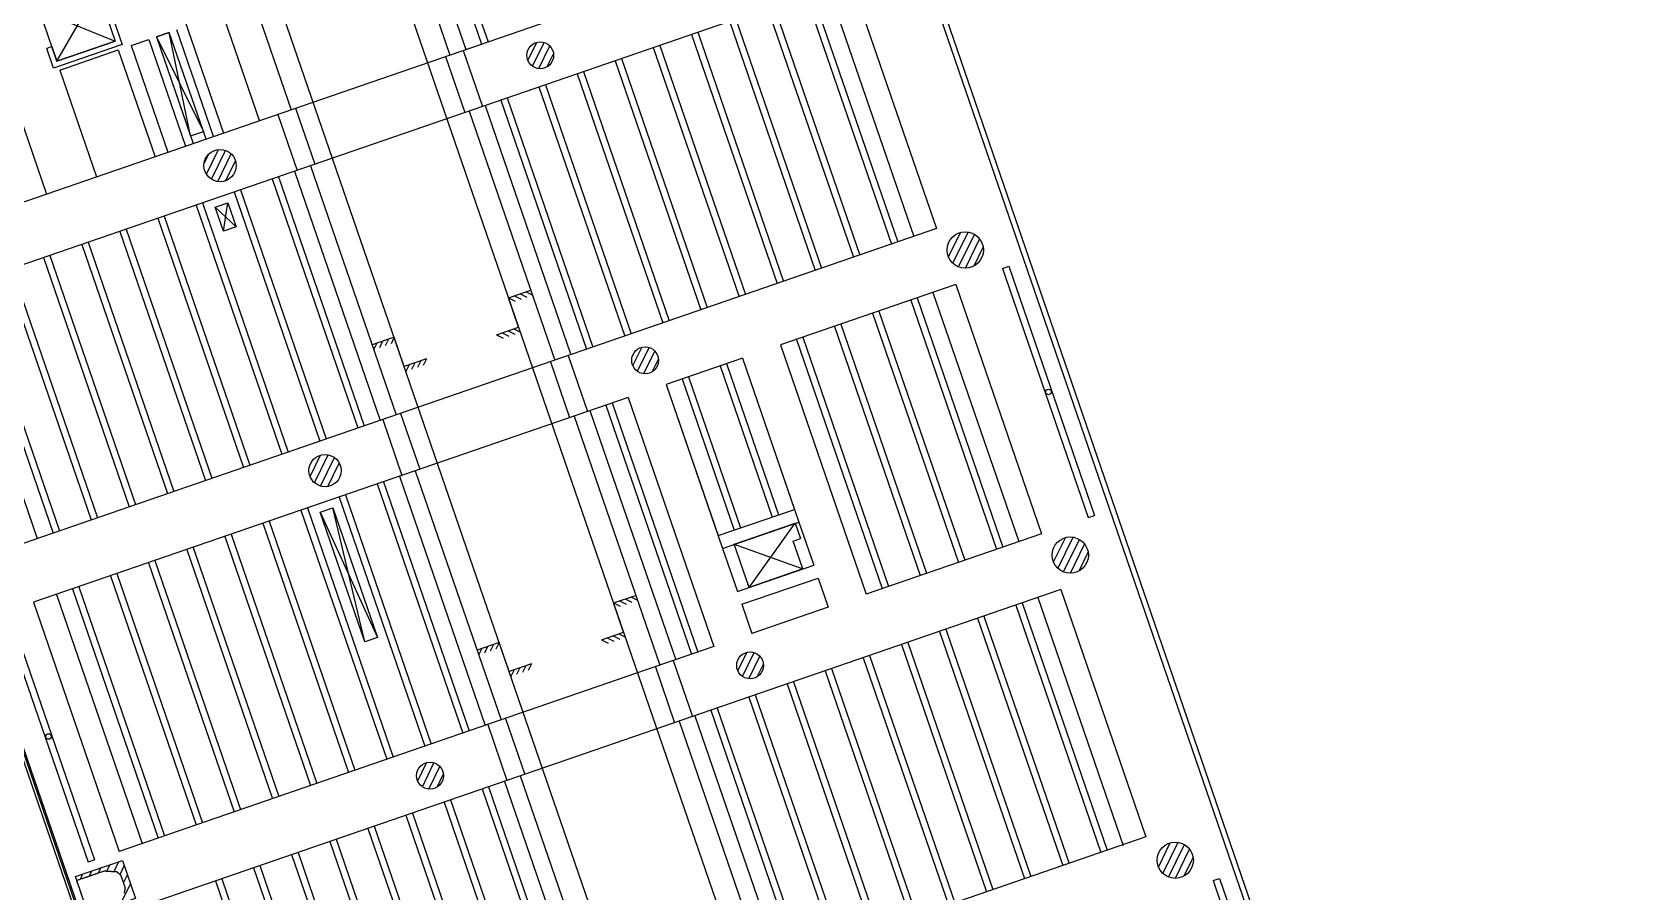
# Model space of a CAD drawing. Extents: x 809435 to 809704, y 818709 to 819364.
# Drawn here: x 809466.3 to 809526.1, y 819268.2 to 819300.2 of the extents above; entities that cross this region are included whole.
import ezdxf

# ---------------------------------------------------------------- set-up
doc = ezdxf.new("R2010")
doc.units = 0
for name, color, linetype in [('Lift', 7, 'Continuous'), ('MAJ025__', 7, 'Continuous'), ('MAJ317__', 7, 'Continuous'), ('MMH280__', 7, 'Continuous'), ('MMH281__', 7, 'Continuous'), ('MMH281_U', 7, 'Continuous'), ('MMH282__', 7, 'Continuous'), ('MMH283__', 7, 'Continuous'), ('MMH_050_General_Symbols_(Grouped)', 7, 'Continuous')]:
    doc.layers.add(name, color=color, linetype=linetype)

msp = doc.modelspace()

# ---------------------------------------------------------------- linework, layer by layer
at = {"layer": 'Lift'}
for p, q in [((809434.718, 819363.791), (809486.898, 819212.251)), ((809434.941, 819363.604), (809472.739, 819253.832)), ((809482.501, 819352.396), (809526.108, 819225.752))]:
    msp.add_line(p, q, dxfattribs=at)
at = {"layer": 'MAJ025__'}
for centre in [(809504.1, 819286.814), (809466.884, 819273.999)]:
    msp.add_circle(centre, 0.104, dxfattribs=at)
at = {"layer": 'MAJ317__'}
for p, q in [((809484.006, 819290.312), (809484.832, 819290.596)), ((809484.38, 819289.224), (809484.006, 819290.312)), ((809484.006, 819290.312), (809484.254, 819290.191)), ((809484.222, 819290.386), (809484.47, 819290.265)), ((809484.439, 819290.461), (809484.687, 819290.34)), ((809484.655, 819290.535), (809484.903, 819290.415)), ((809479.751, 819288.847), (809478.925, 819288.562)), ((809479.751, 819288.847), (809479.63, 819288.599)), ((809480.126, 819287.759), (809479.751, 819288.847)), ((809483.554, 819288.94), (809484.38, 819289.224)), ((809483.554, 819288.94), (809483.802, 819288.819)), ((809483.771, 819289.014), (809484.019, 819288.893)), ((809483.986, 819289.088), (809484.234, 819288.968)), ((809484.203, 819289.163), (809484.451, 819289.042)), ((809479.102, 819288.623), (809478.981, 819288.375)), ((809479.318, 819288.698), (809479.197, 819288.45)), ((809479.535, 819288.772), (809479.414, 819288.524)), ((809480.952, 819288.044), (809480.126, 819287.759)), ((809480.303, 819287.82), (809480.182, 819287.573)), ((809480.52, 819287.895), (809480.399, 819287.647)), ((809480.736, 819287.969), (809480.614, 819287.721)), ((809480.952, 819288.044), (809480.831, 819287.796)), ((809487.913, 819278.966), (809488.739, 819279.25)), ((809488.287, 819277.878), (809487.913, 819278.966)), ((809487.913, 819278.966), (809488.161, 819278.845)), ((809488.129, 819279.04), (809488.377, 819278.919)), ((809488.346, 819279.115), (809488.594, 819278.994)), ((809488.562, 819279.189), (809488.81, 819279.068)), ((809483.658, 819277.501), (809482.832, 819277.216)), ((809483.658, 819277.501), (809483.537, 819277.253)), ((809484.032, 819276.413), (809483.658, 819277.501)), ((809487.461, 819277.594), (809488.287, 819277.878)), ((809487.461, 819277.594), (809487.709, 819277.473)), ((809487.678, 819277.668), (809487.926, 819277.547)), ((809487.893, 819277.742), (809488.141, 819277.621)), ((809488.109, 819277.817), (809488.357, 819277.696)), ((809483.008, 819277.277), (809482.888, 819277.029)), ((809483.225, 819277.351), (809483.104, 819277.104)), ((809483.441, 819277.426), (809483.321, 819277.178)), ((809484.859, 819276.698), (809484.032, 819276.413)), ((809484.21, 819276.474), (809484.089, 819276.227)), ((809484.427, 819276.549), (809484.306, 819276.301)), ((809484.642, 819276.623), (809484.521, 819276.375)), ((809484.859, 819276.698), (809484.738, 819276.45))]:
    msp.add_line(p, q, dxfattribs=at)
at = {"layer": 'MMH280__'}
for p, q in [((809501.002, 819292.093), (809501.001, 819292.093)), ((809501.002, 819292.093), (809501.001, 819292.093)), ((809492.407, 819281.148), (809494.676, 819281.93)), ((809494.676, 819281.93), (809494.871, 819281.362)), ((809492.96, 819279.541), (809492.407, 819281.148)), ((809504.909, 819280.746), (809504.908, 819280.747)), ((809504.909, 819280.746), (809504.908, 819280.747)), ((809494.96, 819280.23), (809492.96, 819279.541)), ((809508.815, 819269.4), (809508.815, 819269.401)), ((809508.815, 819269.4), (809508.815, 819269.401))]:
    msp.add_line(p, q, dxfattribs=at)
for points in [[(809466.543, 819301.005), (809468.718, 819301.754), (809469.369, 819299.863), (809467.195, 819299.114)], [(809472.174, 819296.339), (809472.647, 819296.502), (809471.377, 819300.189), (809470.905, 819300.026)], [(809473.868, 819292.956), (809473.395, 819292.793), (809473.086, 819293.691), (809473.559, 819293.854)], [(809479.126, 819277.686), (809478.653, 819277.523), (809476.993, 819282.345), (809477.466, 819282.508)]]:
    msp.add_lwpolyline(points, close=True, dxfattribs=at)
msp.add_lwpolyline([(809494.96, 819280.23), (809494.602, 819281.27), (809494.871, 819281.362)], dxfattribs=at)
at = {"layer": 'MMH281__'}
for points in [[(809467.933, 819268.649), (809468.273, 819268.767), (809468.613, 819268.884), (809468.954, 819269.001)], [(809468.324, 819267.515), (809468.193, 819267.893), (809468.063, 819268.271), (809467.933, 819268.649)], [(809468.954, 819269.001), (809469.11, 819268.992), (809469.267, 819268.982), (809469.424, 819268.973)], [(809469.424, 819268.973), (809469.473, 819268.93), (809469.522, 819268.887), (809469.572, 819268.843)], [(809469.572, 819268.843), (809469.626, 819268.686), (809469.68, 819268.528), (809469.734, 819268.371)], [(809469.734, 819268.371), (809469.722, 819268.306), (809469.71, 819268.242), (809469.698, 819268.178)]]:
    msp.add_open_spline(points, degree=2, dxfattribs=at)
at = {"layer": 'MMH281_U'}
for p, q in [((809484.723, 819299.141), (809485.053, 819299.818)), ((809484.897, 819298.928), (809485.329, 819299.812)), ((809485.133, 819298.841), (809485.543, 819299.682)), ((809485.447, 819298.915), (809485.677, 819299.386)), ((809472.675, 819295.308), (809472.847, 819295.662)), ((809472.762, 819294.917), (809473.207, 819295.829)), ((809472.948, 819294.728), (809473.47, 819295.799)), ((809473.185, 819294.642), (809473.683, 819295.665)), ((809473.478, 819294.673), (809473.84, 819295.416)), ((809500.38, 819291.838), (809500.82, 819292.741)), ((809500.542, 819291.599), (809501.107, 819292.758)), ((809500.755, 819291.466), (809501.344, 819292.674)), ((809501.011, 819291.42), (809501.538, 819292.501)), ((809501.33, 819291.506), (809501.668, 819292.198)), ((809488.63, 819287.794), (809488.96, 819288.472)), ((809488.804, 819287.582), (809489.235, 819288.466)), ((809489.04, 819287.495), (809489.45, 819288.336)), ((809489.354, 819287.568), (809489.584, 819288.04)), ((809476.621, 819283.665), (809477.01, 819284.463)), ((809476.786, 819283.433), (809477.294, 819284.475)), ((809477.007, 819283.315), (809477.523, 819284.374)), ((809477.276, 819283.298), (809477.703, 819284.172)), ((809477.709, 819283.615), (809477.71, 819283.616)), ((809504.287, 819280.492), (809504.727, 819281.395)), ((809504.448, 819280.253), (809505.014, 819281.412)), ((809504.662, 819280.12), (809505.251, 819281.328)), ((809504.917, 819280.074), (809505.444, 819281.155)), ((809505.237, 819280.159), (809505.575, 819280.852)), ((809492.536, 819276.448), (809492.867, 819277.125)), ((809492.711, 819276.236), (809493.142, 819277.12)), ((809492.947, 819276.149), (809493.357, 819276.99)), ((809493.261, 819276.222), (809493.491, 819276.694)), ((809480.623, 819272.346), (809480.953, 819273.023)), ((809480.798, 819272.134), (809481.229, 819273.018)), ((809481.033, 819272.047), (809481.443, 819272.888)), ((809481.347, 819272.12), (809481.577, 819272.592)), ((809508.193, 819269.146), (809508.634, 819270.048)), ((809508.355, 819268.907), (809508.92, 819270.066)), ((809508.569, 819268.774), (809509.158, 819269.982)), ((809508.824, 819268.728), (809509.351, 819269.809)), ((809468.74, 819268.927), (809468.833, 819269.118)), ((809469.051, 819268.995), (809469.167, 819269.233)), ((809469.322, 819268.979), (809469.502, 819269.348)), ((809469.545, 819268.867), (809469.703, 819269.191)), ((809509.144, 819268.813), (809509.482, 819269.506)), ((809468.071, 819268.697), (809468.164, 819268.888)), ((809468.406, 819268.812), (809468.499, 819269.003)), ((809469.574, 819267.787), (809469.933, 819268.522)), ((809469.671, 819268.555), (809469.818, 819268.857))]:
    msp.add_line(p, q, dxfattribs=at)
msp.add_lwpolyline([(809467.884, 819268.791), (809469.633, 819269.393), (809470.122, 819267.975), (809468.372, 819267.373)], close=True, dxfattribs=at)
for centre, radius in [((809485.182, 819299.337), 0.5), ((809473.268, 819295.235), 0.6), ((809501.002, 819292.093), 0.675), ((809489.089, 819287.991), 0.5), ((809477.175, 819283.889), 0.6), ((809504.909, 819280.747), 0.675), ((809492.995, 819276.644), 0.5), ((809481.082, 819272.542), 0.5), ((809508.816, 819269.4), 0.675)]:
    msp.add_circle(centre, radius, dxfattribs=at)
at = {"layer": 'MMH282__'}
for p, q in [((809434.834, 819363.763), (809472.692, 819253.815)), ((809482.271, 819352.451), (809519.432, 819244.527)), ((809478.631, 819308.609), (809481.822, 819299.343)), ((809479.813, 819309.016), (809483.004, 819299.75)), ((809480.049, 819309.098), (809483.24, 819299.832)), ((809472.722, 819306.575), (809475.912, 819297.309)), ((809470.202, 819305.707), (809473.392, 819296.441)), ((809474.74, 819296.905), (809471.549, 819306.171)), ((809496.028, 819304.235), (809461.706, 819292.417)), ((809463.621, 819303.441), (809466.812, 819294.175)), ((809496.744, 819302.155), (809462.422, 819290.337)), ((809496.744, 819302.155), (809499.935, 819292.889)), ((809467.195, 819299.114), (809468.718, 819301.754)), ((809468.718, 819301.754), (809469.369, 819299.863)), ((809495.066, 819301.577), (809498.257, 819292.311)), ((809495.302, 819301.658), (809498.493, 819292.392)), ((809466.543, 819301.005), (809469.369, 819299.863)), ((809493.648, 819301.089), (809496.838, 819291.823)), ((809493.884, 819301.17), (809497.075, 819291.904)), ((809473.028, 819296.316), (809471.661, 819300.287)), ((809492.229, 819300.6), (809495.42, 819291.334)), ((809492.466, 819300.682), (809495.656, 819291.416)), ((809467.007, 819299.657), (809467.195, 819299.114)), ((809467.195, 819299.114), (809469.369, 819299.863)), ((809467.195, 819299.114), (809469.369, 819299.863)), ((809469.954, 819299.699), (809470.621, 819299.929)), ((809469.954, 819299.699), (809471.322, 819295.728)), ((809470.621, 819299.929), (809471.988, 819295.957)), ((809470.905, 819300.026), (809471.377, 819300.189)), ((809470.905, 819300.026), (809472.272, 819296.055)), ((809472.745, 819296.218), (809471.377, 819300.189)), ((809489.393, 819299.624), (809492.584, 819290.357)), ((809489.629, 819299.705), (809492.82, 819290.439)), ((809490.811, 819300.112), (809494.002, 819290.846)), ((809491.048, 819300.193), (809494.238, 819290.927)), ((809467.307, 819298.788), (809469.482, 819299.536)), ((809469.482, 819299.536), (809470.849, 819295.565)), ((809481.656, 819299.286), (809482.373, 819297.206)), ((809482.318, 819299.514), (809483.034, 819297.434)), ((809487.975, 819299.135), (809491.165, 819289.869)), ((809488.211, 819299.217), (809491.402, 819289.951)), ((809467.307, 819298.788), (809468.674, 819294.816)), ((809486.556, 819298.647), (809489.747, 819289.381)), ((809486.793, 819298.728), (809489.983, 819289.462)), ((809485.138, 819298.159), (809488.329, 819288.892)), ((809485.374, 819298.24), (809488.565, 819288.974)), ((809476.078, 819297.365), (809476.794, 819295.285)), ((809482.538, 819297.263), (809485.729, 819287.997)), ((809483.72, 819297.67), (809486.91, 819288.404)), ((809483.956, 819297.752), (809487.147, 819288.485)), ((809475.416, 819297.138), (809476.132, 819295.057)), ((809475.447, 819294.821), (809478.637, 819285.555)), ((809476.628, 819295.228), (809479.819, 819285.962)), ((809473.792, 819294.252), (809476.982, 819284.986)), ((809474.028, 819294.333), (809477.219, 819285.067)), ((809475.21, 819294.74), (809478.401, 819285.474)), ((809472.374, 819293.763), (809475.564, 819284.497)), ((809472.61, 819293.845), (809475.801, 819284.579)), ((809470.955, 819293.275), (809474.146, 819284.009)), ((809471.192, 819293.356), (809474.382, 819284.09)), ((809499.935, 819292.889), (809465.613, 819281.071)), ((809469.537, 819292.787), (809472.728, 819283.521)), ((809469.773, 819292.868), (809472.964, 819283.602)), ((809466.937, 819291.891), (809470.127, 819282.625)), ((809468.119, 819292.298), (809471.309, 819283.032)), ((809468.355, 819292.38), (809471.546, 819283.114)), ((809465.282, 819291.322), (809468.473, 819282.055)), ((809465.519, 819291.403), (809468.709, 819282.137)), ((809466.7, 819291.81), (809469.891, 819282.544)), ((809502.386, 819291.406), (809502.623, 819291.487)), ((809502.386, 819291.406), (809505.577, 819282.14)), ((809502.623, 819291.487), (809505.813, 819282.221)), ((809463.864, 819290.833), (809467.054, 819281.567)), ((809464.1, 819290.915), (809467.291, 819281.649)), ((809500.651, 819290.809), (809494.127, 819288.562)), ((809500.651, 819290.809), (809503.842, 819281.543)), ((809498.973, 819290.231), (809502.163, 819280.965)), ((809499.209, 819290.312), (809502.4, 819281.046)), ((809497.555, 819289.742), (809500.745, 819280.476)), ((809497.791, 819289.824), (809500.982, 819280.558)), ((809494.954, 819288.847), (809498.145, 819279.581)), ((809496.136, 819289.254), (809499.327, 819279.988)), ((809496.373, 819289.335), (809499.563, 819280.069)), ((809494.127, 819288.562), (809497.317, 819279.296)), ((809494.718, 819288.766), (809497.909, 819279.5)), ((809485.563, 819287.94), (809486.279, 819285.86)), ((809486.225, 819288.168), (809486.941, 819286.088)), ((809492.708, 819288.074), (809489.872, 819287.097)), ((809491.881, 819287.789), (809493.819, 819282.163)), ((809492.118, 819287.87), (809494.055, 819282.245)), ((809492.708, 819288.074), (809494.646, 819282.448)), ((809489.872, 819287.097), (809491.809, 819281.471)), ((809490.463, 819287.301), (809492.4, 819281.675)), ((809490.7, 819287.382), (809492.637, 819281.756)), ((809488.454, 819286.609), (809466.329, 819278.991)), ((809488.454, 819286.609), (809491.644, 819277.343)), ((809479.984, 819286.019), (809480.701, 819283.939)), ((809486.445, 819285.917), (809489.635, 819276.651)), ((809487.627, 819286.324), (809490.817, 819277.058)), ((809487.863, 819286.405), (809491.054, 819277.139)), ((809479.323, 819285.791), (809480.039, 819283.711)), ((809479.353, 819283.475), (809482.544, 819274.209)), ((809480.535, 819283.882), (809483.726, 819274.616)), ((809477.699, 819282.905), (809480.889, 819273.639)), ((809477.935, 819282.987), (809481.126, 819273.721)), ((809479.117, 819283.394), (809482.308, 819274.128)), ((809476.28, 819282.417), (809479.471, 819273.151)), ((809476.517, 819282.499), (809479.707, 819273.232)), ((809491.809, 819281.471), (809494.646, 819282.448)), ((809474.862, 819281.929), (809478.053, 819272.663)), ((809475.099, 819282.01), (809478.289, 819272.744)), ((809491.972, 819280.998), (809494.808, 819281.975)), ((809494.808, 819281.975), (809495.362, 819280.368)), ((809505.577, 819282.14), (809505.813, 819282.221)), ((809473.444, 819281.44), (809476.634, 819272.174)), ((809473.68, 819281.522), (809476.871, 819272.256)), ((809503.842, 819281.543), (809497.317, 819279.296)), ((809470.607, 819280.464), (809473.798, 819271.198)), ((809470.844, 819280.545), (809474.034, 819271.279)), ((809472.026, 819280.952), (809475.216, 819271.686)), ((809472.262, 819281.033), (809475.453, 819271.767)), ((809491.972, 819280.998), (809492.525, 819279.391)), ((809469.189, 819279.975), (809472.38, 819270.709)), ((809469.425, 819280.057), (809472.616, 819270.791)), ((809492.525, 819279.391), (809495.362, 819280.368)), ((809492.688, 819278.918), (809495.525, 819279.895)), ((809495.525, 819279.895), (809495.899, 819278.808)), ((809467.771, 819279.487), (809470.961, 819270.221)), ((809468.007, 819279.568), (809471.198, 819270.302)), ((809504.558, 819279.462), (809470.236, 819267.644)), ((809504.558, 819279.462), (809507.724, 819270.267)), ((809465.407, 819278.673), (809468.598, 819269.407)), ((809466.329, 819278.991), (809469.519, 819269.724)), ((809492.688, 819278.918), (809493.062, 819277.831)), ((809495.899, 819278.808), (809493.062, 819277.831)), ((809502.88, 819278.885), (809506.046, 819269.689)), ((809503.116, 819278.966), (809506.282, 819269.771)), ((809465.171, 819278.592), (809468.361, 819269.326)), ((809501.461, 819278.396), (809504.628, 819269.201)), ((809501.698, 819278.478), (809504.864, 819269.282)), ((809498.861, 819277.501), (809502.027, 819268.306)), ((809500.043, 819277.908), (809503.209, 819268.713)), ((809500.28, 819277.989), (809503.446, 819268.794)), ((809491.644, 819277.343), (809469.519, 819269.724)), ((809497.207, 819276.931), (809500.373, 819267.736)), ((809497.443, 819277.013), (809500.609, 819267.817)), ((809498.625, 819277.419), (809501.791, 819268.224)), ((809489.47, 819276.594), (809490.186, 819274.514)), ((809490.132, 819276.822), (809490.848, 819274.742)), ((809495.788, 819276.443), (809498.954, 819267.248)), ((809496.025, 819276.524), (809499.191, 819267.329)), ((809494.37, 819275.954), (809497.536, 819266.759)), ((809494.606, 819276.036), (809497.773, 819266.841)), ((809492.952, 819275.466), (809496.118, 819266.271)), ((809493.188, 819275.547), (809496.354, 819266.352)), ((809483.891, 819274.673), (809484.607, 819272.593)), ((809490.352, 819274.571), (809493.518, 819265.376)), ((809491.533, 819274.978), (809494.7, 819265.783)), ((809491.77, 819275.059), (809494.936, 819265.864)), ((809483.229, 819274.445), (809483.946, 819272.365)), ((809483.26, 819272.129), (809486.426, 819262.934)), ((809484.442, 819272.536), (809487.608, 819263.341)), ((809481.606, 819271.559), (809484.772, 819262.364)), ((809481.842, 819271.641), (809485.008, 819262.445)), ((809483.024, 819272.048), (809486.19, 819262.852)), ((809480.187, 819271.071), (809483.353, 819261.876)), ((809480.424, 819271.152), (809483.59, 819261.957)), ((809478.769, 819270.583), (809481.935, 819261.387)), ((809479.005, 819270.664), (809482.171, 819261.469)), ((809507.724, 819270.267), (809473.402, 819258.449)), ((809476.169, 819269.687), (809479.335, 819260.492)), ((809477.351, 819270.094), (809480.517, 819260.899)), ((809477.587, 819270.176), (809480.753, 819260.98)), ((809468.598, 819269.407), (809468.361, 819269.326)), ((809474.514, 819269.117), (809477.68, 819259.922)), ((809474.751, 819269.199), (809477.917, 819260.004)), ((809475.932, 819269.606), (809479.099, 819260.411)), ((809473.096, 819268.629), (809476.262, 819259.434)), ((809473.332, 819268.711), (809476.498, 819259.515)), ((809510.224, 819268.643), (809510.461, 819268.724)), ((809510.224, 819268.643), (809513.39, 819259.447)), ((809510.461, 819268.724), (809513.627, 819259.529))]:
    msp.add_line(p, q, dxfattribs=at)
msp.add_lwpolyline([(809477.804, 819308.324), (809500.529, 819242.327), (809496.274, 819240.862), (809473.549, 819306.859)], close=True, dxfattribs=at)
at = {"layer": 'MMH283__'}
for p, q in [((809467.007, 819299.657), (809466.818, 819299.592)), ((809470.905, 819300.026), (809472.647, 819296.502)), ((809472.174, 819296.339), (809471.377, 819300.189)), ((809473.086, 819293.691), (809473.868, 819292.956)), ((809473.395, 819292.793), (809473.559, 819293.854)), ((809476.993, 819282.345), (809479.126, 819277.686)), ((809478.653, 819277.523), (809477.466, 819282.508)), ((809492.96, 819279.541), (809494.676, 819281.93)), ((809492.407, 819281.148), (809494.96, 819280.23)), ((809492.901, 819279.678), (809492.96, 819279.541))]:
    msp.add_line(p, q, dxfattribs=at)
msp.add_lwpolyline([(809466.543, 819301.005), (809468.718, 819301.754), (809469.369, 819299.863), (809467.195, 819299.114)], close=True, dxfattribs=at)
msp.add_lwpolyline([(809468.907, 819301.819), (809469.623, 819299.739), (809467.071, 819298.86), (809466.818, 819299.592)], dxfattribs=at)
at = {"layer": 'MMH_050_General_Symbols_(Grouped)'}
for p, q in [((809479.222, 819308.813), (809482.413, 819299.547)), ((809495.893, 819301.862), (809499.084, 819292.596)), ((809483.129, 819297.467), (809486.32, 819288.201)), ((809476.037, 819295.025), (809479.228, 819285.759)), ((809463.273, 819290.63), (809466.464, 819281.364)), ((809499.8, 819290.516), (809502.991, 819281.25)), ((809494.127, 819288.562), (809497.317, 819279.296)), ((809492.708, 819288.074), (809494.808, 819281.975)), ((809489.872, 819287.097), (809491.972, 819280.998)), ((809488.454, 819286.609), (809491.644, 819277.343)), ((809487.036, 819286.121), (809490.226, 819276.854)), ((809479.944, 819283.679), (809483.135, 819274.413)), ((809467.18, 819279.284), (809470.37, 819270.017)), ((809503.707, 819279.169), (809506.881, 819269.951)), ((809490.943, 819274.774), (809494.117, 819265.555)), ((809483.851, 819272.332), (809487.025, 819263.114))]:
    msp.add_line(p, q, dxfattribs=at)

doc.saveas('drawing.dxf')
